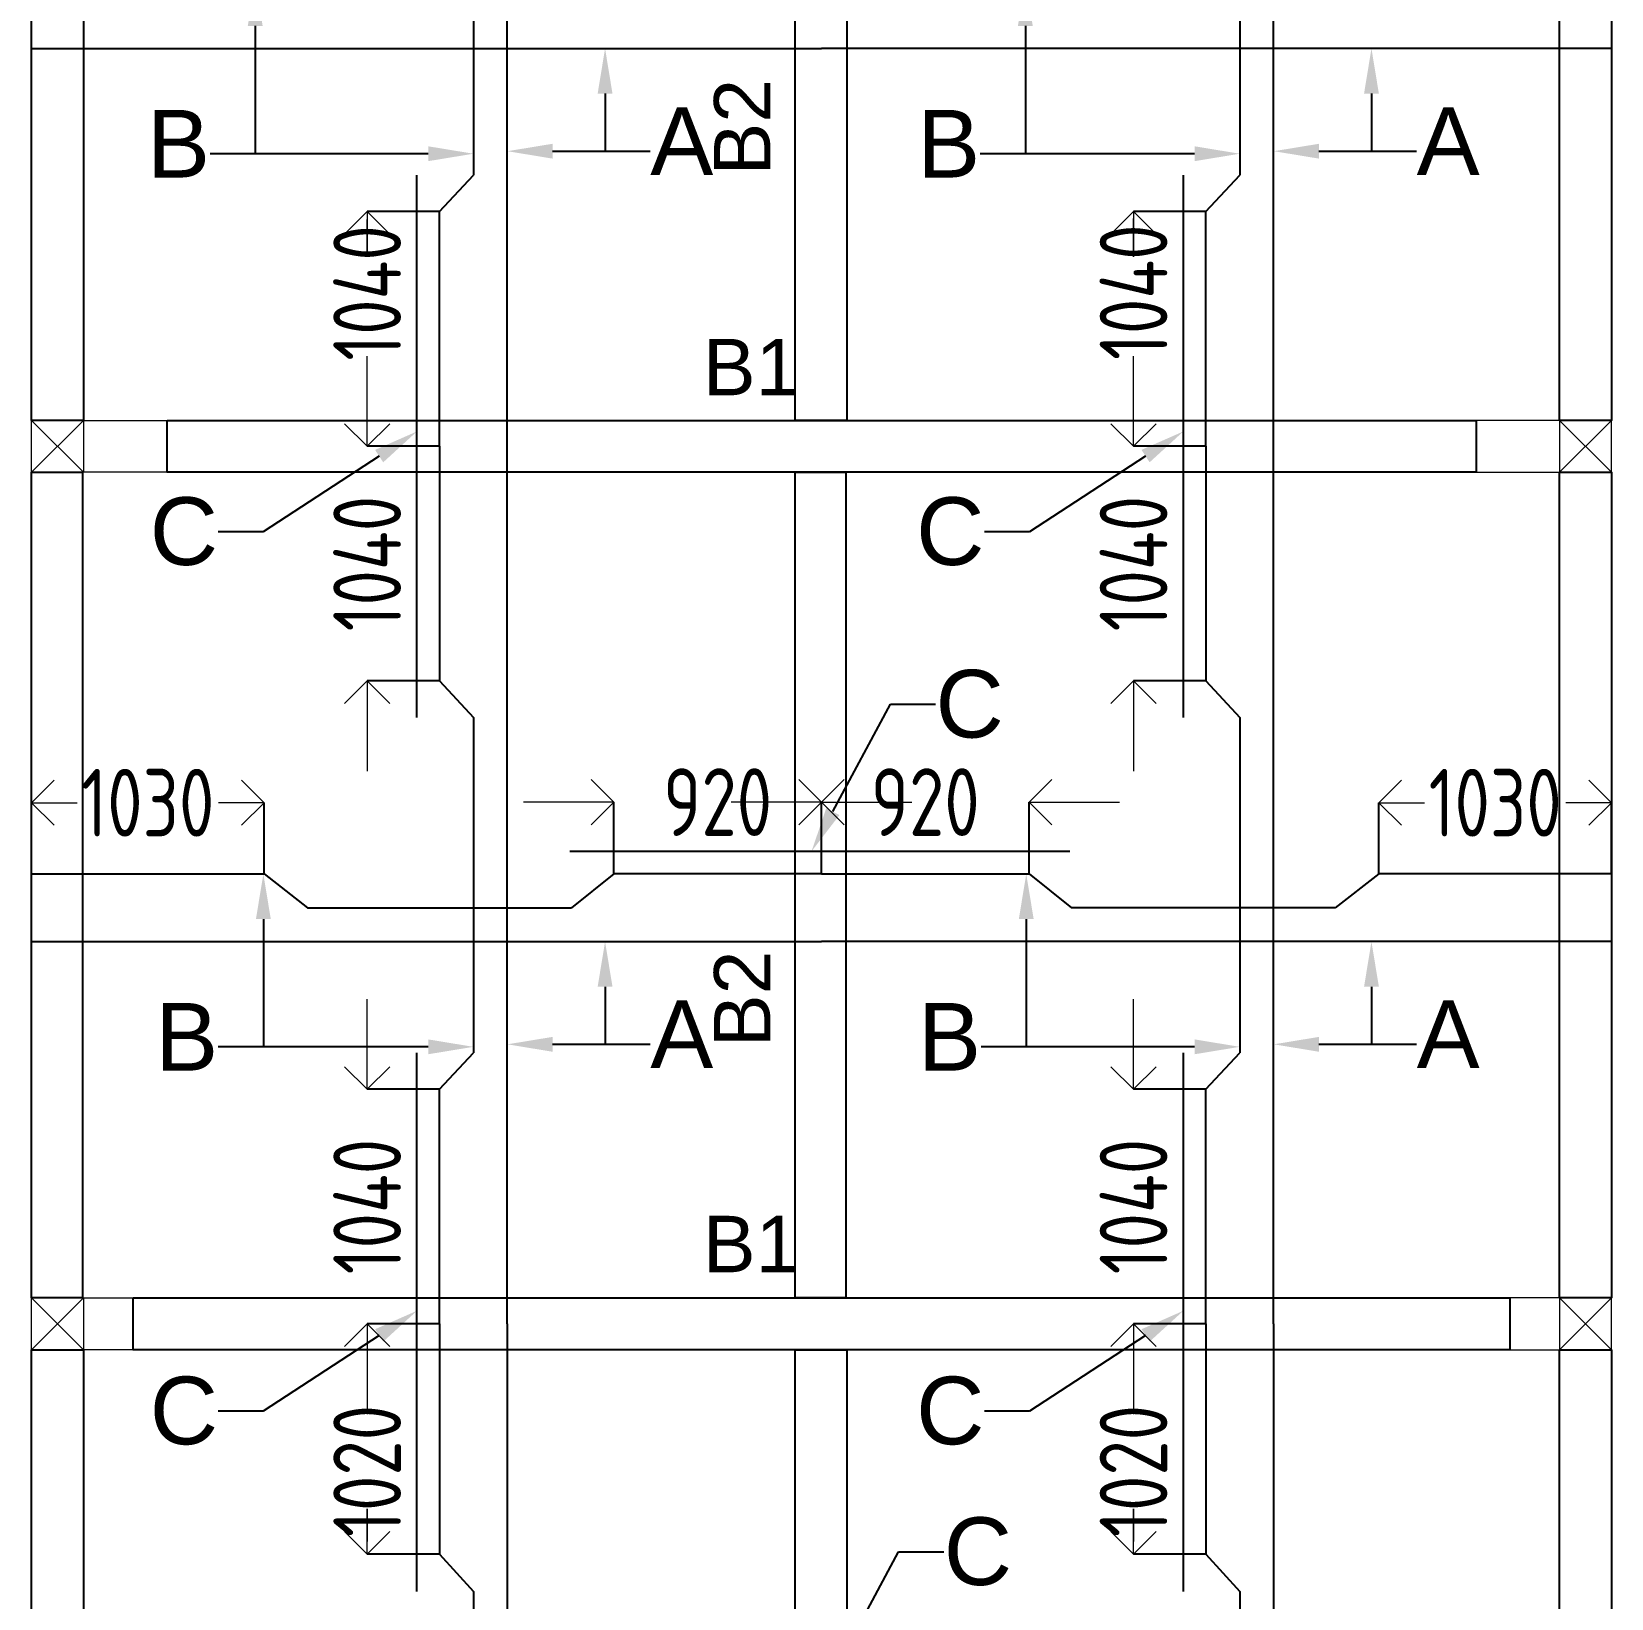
# Model space of a CAD drawing. Header units: inches. Extents: x -605 to 2991212, y -2872845 to 0.
# Drawn here: x 2827414 to 2834414, y -2294982 to -2288037 of the extents above; entities that cross this region are included whole.
import ezdxf
from ezdxf import colors
from ezdxf.entities.mleader import LeaderData, LeaderLine
from ezdxf.enums import TextEntityAlignment as Align
from ezdxf.math import Vec2, Vec3

# ---------------------------------------------------------------- set-up
doc = ezdxf.new("R2010")
doc.units = ezdxf.units.IN
doc.header["$LTSCALE"] = 600
doc.header["$MEASUREMENT"] = 0
for name, color, linetype, lineweight in [('rDIMension', 1, 'Continuous', 18), ('rRCC 2', 40, 'Continuous', 15), ('rREINF 1', 1, 'Continuous', 25)]:
    doc.layers.add(name, color=color, linetype=linetype, lineweight=lineweight)
doc.styles.add('DIM', font='geniso.shx', dxfattribs={"width": 0.85})
doc.styles.get("Standard").update_dxf_attribs({"font": 'arial.ttf'})
doc.dimstyles.new('ST-100', dxfattribs={"dimscale": 100, "dimtxt": 2.5, "dimasz": 2, "dimexe": 0.18, "dimexo": 0.0625, "dimgap": 0.2, "dimtad": 0, "dimdec": 0, "dimzin": 0, "dimdsep": 46, "dimtxsty": 'DIM', "dimblk": 'OPEN90', "dimcen": 0.09, "dimclrd": 256, "dimclrt": 7, "dimadec": 0, "dimazin": 0, "dimtfac": 1, "dimtdec": 0, "dimtofl": 0, "dimtmove": 0, "dimatfit": 3, "dimldrblk": 'OPEN90', "dimfxl": 1, "dimtolj": 1, "dimtzin": 0, "dimlwd": -1, "dimarcsym": 0})

# ---------------------------------------------------------------- blocks, each defined once
blk = doc.blocks.new('_Open90')
at = {"color": 0, "linetype": 'ByBlock', "lineweight": -2}
for p, q in [((-0.5, 0.5), (0, 0)), ((0, 0), (-1, 0)), ((0, 0), (-0.5, -0.5))]:
    blk.add_line(p, q, dxfattribs=at)
blk = doc.blocks.new('*D1305')
at = {"layer": 'Defpoints', "color": 0, "linetype": 'ByBlock'}
for p in [(2828444.5, -2291454.8), (2827414.5, -2291770.6), (2828444.5, -2291770.6)]:
    blk.add_point(p, dxfattribs=at)
at = {"layer": 'rDIMension', "color": 0, "linetype": 'ByBlock', "lineweight": -2}
for p, q in [((2827414.5, -2291770.6), (2827414.5, -2291454.8)), ((2828444.5, -2291770.6), (2828444.5, -2291454.8))]:
    blk.add_line(p, q, dxfattribs=at)
at = {"layer": 'rDIMension'}
for p, q in [((2827614.5, -2291454.8), (2827616.1, -2291454.8)), ((2828244.5, -2291454.8), (2828242.8, -2291454.8))]:
    blk.add_line(p, q, dxfattribs=at)
at = {"layer": 'rDIMension', "linetype": 'ByBlock', "xscale": 200, "yscale": 200, "zscale": 200, "rotation": 180}
blk.add_blockref('_Open90', (2827414.5, -2291454.8), dxfattribs=at)
at = {"layer": 'rDIMension', "linetype": 'ByBlock', "xscale": 200, "yscale": 200, "zscale": 200}
blk.add_blockref('_Open90', (2828444.5, -2291454.8), dxfattribs=at)
at = {"layer": 'rDIMension', "color": 7, "linetype": 'ByBlock', "insert": (2827929.5, -2291454.8), "char_height": 300, "attachment_point": 5, "style": 'DIM'}
blk.add_mtext('\\A1;1030', dxfattribs=at)
blk = doc.blocks.new('*D1306')
at = {"layer": 'Defpoints', "color": 0, "linetype": 'ByBlock'}
for p in [(2830914.5, -2291452.2), (2829994.5, -2291770.6), (2830914.5, -2291770.6)]:
    blk.add_point(p, dxfattribs=at)
at = {"layer": 'rDIMension'}
for p, q in [((2829794.5, -2291452.2), (2829594.5, -2291452.2)), ((2831114.5, -2291452.2), (2831314.5, -2291452.2))]:
    blk.add_line(p, q, dxfattribs=at)
at = {"layer": 'rDIMension', "color": 0, "linetype": 'ByBlock', "lineweight": -2}
for p, q in [((2829994.5, -2291770.6), (2829994.5, -2291452.2)), ((2830914.5, -2291770.6), (2830914.5, -2291452.2))]:
    blk.add_line(p, q, dxfattribs=at)
at = {"layer": 'rDIMension', "linetype": 'ByBlock', "xscale": 200, "yscale": 200, "zscale": 200}
blk.add_blockref('_Open90', (2829994.5, -2291452.2), dxfattribs=at)
at = {"layer": 'rDIMension', "linetype": 'ByBlock', "xscale": 200, "yscale": 200, "zscale": 200, "rotation": 180}
blk.add_blockref('_Open90', (2830914.5, -2291452.2), dxfattribs=at)
at = {"layer": 'rDIMension', "color": 7, "linetype": 'ByBlock', "insert": (2830454.5, -2291452.2), "char_height": 300, "attachment_point": 5, "style": 'DIM'}
blk.add_mtext('\\A1;920', dxfattribs=at)
blk = doc.blocks.new('*D1307')
at = {"layer": 'Defpoints', "color": 0, "linetype": 'ByBlock'}
for p in [(2833384.5, -2291454.8), (2833384.5, -2291770.6), (2834414.5, -2291770.6)]:
    blk.add_point(p, dxfattribs=at)
at = {"layer": 'rDIMension', "color": 0, "linetype": 'ByBlock', "lineweight": -2}
for p, q in [((2833384.5, -2291770.6), (2833384.5, -2291454.8)), ((2834414.5, -2291770.6), (2834414.5, -2291454.8))]:
    blk.add_line(p, q, dxfattribs=at)
at = {"layer": 'rDIMension'}
for p, q in [((2833584.5, -2291454.8), (2833586.1, -2291454.8)), ((2834214.5, -2291454.8), (2834212.8, -2291454.8))]:
    blk.add_line(p, q, dxfattribs=at)
at = {"layer": 'rDIMension', "linetype": 'ByBlock', "xscale": 200, "yscale": 200, "zscale": 200, "rotation": 180}
blk.add_blockref('_Open90', (2833384.5, -2291454.8), dxfattribs=at)
at = {"layer": 'rDIMension', "linetype": 'ByBlock', "xscale": 200, "yscale": 200, "zscale": 200}
blk.add_blockref('_Open90', (2834414.5, -2291454.8), dxfattribs=at)
at = {"layer": 'rDIMension', "color": 7, "linetype": 'ByBlock', "insert": (2833899.5, -2291454.8), "char_height": 300, "attachment_point": 5, "style": 'DIM'}
blk.add_mtext('\\A1;1030', dxfattribs=at)
blk = doc.blocks.new('*D1308')
at = {"layer": 'Defpoints', "color": 0, "linetype": 'ByBlock'}
for p in [(2830914.5, -2291452.2), (2830914.5, -2291770.6), (2831834.5, -2291770.6)]:
    blk.add_point(p, dxfattribs=at)
at = {"layer": 'rDIMension'}
for p, q in [((2830714.5, -2291452.2), (2830514.5, -2291452.2)), ((2832034.5, -2291452.2), (2832234.5, -2291452.2))]:
    blk.add_line(p, q, dxfattribs=at)
at = {"layer": 'rDIMension', "color": 0, "linetype": 'ByBlock', "lineweight": -2}
for p, q in [((2830914.5, -2291770.6), (2830914.5, -2291452.2)), ((2831834.5, -2291770.6), (2831834.5, -2291452.2))]:
    blk.add_line(p, q, dxfattribs=at)
at = {"layer": 'rDIMension', "linetype": 'ByBlock', "xscale": 200, "yscale": 200, "zscale": 200}
blk.add_blockref('_Open90', (2830914.5, -2291452.2), dxfattribs=at)
at = {"layer": 'rDIMension', "linetype": 'ByBlock', "xscale": 200, "yscale": 200, "zscale": 200, "rotation": 180}
blk.add_blockref('_Open90', (2831834.5, -2291452.2), dxfattribs=at)
at = {"layer": 'rDIMension', "color": 7, "linetype": 'ByBlock', "insert": (2831374.5, -2291452.2), "char_height": 300, "attachment_point": 5, "style": 'DIM'}
blk.add_mtext('\\A1;920', dxfattribs=at)
blk = doc.blocks.new('*D1229')
at = {"layer": 'Defpoints', "color": 0, "linetype": 'ByBlock'}
for p in [(2828901.3, -2293765), (2829222, -2293765), (2829222, -2294785)]:
    blk.add_point(p, dxfattribs=at)
at = {"layer": 'rDIMension', "color": 0, "linetype": 'ByBlock', "lineweight": -2}
for p, q in [((2829222, -2293765), (2828901.3, -2293765)), ((2829222, -2294785), (2828901.3, -2294785))]:
    blk.add_line(p, q, dxfattribs=at)
at = {"layer": 'rDIMension'}
for p, q in [((2828901.3, -2293965), (2828901.3, -2294103.3)), ((2828901.3, -2294585), (2828901.3, -2294730))]:
    blk.add_line(p, q, dxfattribs=at)
at = {"layer": 'rDIMension', "linetype": 'ByBlock', "xscale": 200, "yscale": 200, "zscale": 200}
for p, rotation in [((2828901.3, -2293765), 90), ((2828901.3, -2294785), 270)]:
    blk.add_blockref('_Open90', p, dxfattribs=dict(at, rotation=rotation))
at = {"layer": 'rDIMension', "color": 7, "linetype": 'ByBlock', "insert": (2828901.3, -2294416.7), "char_height": 300, "attachment_point": 5, "rotation": 90, "style": 'DIM'}
blk.add_mtext('\\A1;1020', dxfattribs=at)
blk = doc.blocks.new('*D1231')
at = {"layer": 'Defpoints', "color": 0, "linetype": 'ByBlock'}
for p in [(2832297.1, -2293765), (2832617.8, -2293765), (2832617.8, -2294785)]:
    blk.add_point(p, dxfattribs=at)
at = {"layer": 'rDIMension', "color": 0, "linetype": 'ByBlock', "lineweight": -2}
for p, q in [((2832617.8, -2293765), (2832297.1, -2293765)), ((2832617.8, -2294785), (2832297.1, -2294785))]:
    blk.add_line(p, q, dxfattribs=at)
at = {"layer": 'rDIMension'}
for p, q in [((2832297.1, -2293965), (2832297.1, -2294103.3)), ((2832297.1, -2294585), (2832297.1, -2294730))]:
    blk.add_line(p, q, dxfattribs=at)
at = {"layer": 'rDIMension', "linetype": 'ByBlock', "xscale": 200, "yscale": 200, "zscale": 200}
for p, rotation in [((2832297.1, -2293765), 90), ((2832297.1, -2294785), 270)]:
    blk.add_blockref('_Open90', p, dxfattribs=dict(at, rotation=rotation))
at = {"layer": 'rDIMension', "color": 7, "linetype": 'ByBlock', "insert": (2832297.1, -2294416.7), "char_height": 300, "attachment_point": 5, "rotation": 90, "style": 'DIM'}
blk.add_mtext('\\A1;1020', dxfattribs=at)
blk = doc.blocks.new('*D1183')
at = {"layer": 'Defpoints', "color": 0, "linetype": 'ByBlock'}
for p in [(2828901.3, -2292725), (2829222, -2292725), (2829222, -2293765)]:
    blk.add_point(p, dxfattribs=at)
at = {"layer": 'rDIMension'}
for p, q in [((2828901.3, -2292525), (2828901.3, -2292325)), ((2828901.3, -2293965), (2828901.3, -2294165))]:
    blk.add_line(p, q, dxfattribs=at)
at = {"layer": 'rDIMension', "color": 0, "linetype": 'ByBlock', "lineweight": -2}
for p, q in [((2829222, -2292725), (2828901.3, -2292725)), ((2829222, -2293765), (2828901.3, -2293765))]:
    blk.add_line(p, q, dxfattribs=at)
at = {"layer": 'rDIMension', "linetype": 'ByBlock', "xscale": 200, "yscale": 200, "zscale": 200}
for p, rotation in [((2828901.3, -2292725), 270), ((2828901.3, -2293765), 90)]:
    blk.add_blockref('_Open90', p, dxfattribs=dict(at, rotation=rotation))
at = {"layer": 'rDIMension', "color": 7, "linetype": 'ByBlock', "insert": (2828901.3, -2293245), "char_height": 300, "attachment_point": 5, "rotation": 90, "style": 'DIM'}
blk.add_mtext('\\A1;1040', dxfattribs=at)
blk = doc.blocks.new('*D1184')
at = {"layer": 'Defpoints', "color": 0, "linetype": 'ByBlock'}
for p in [(2829222, -2289875), (2828901.3, -2290915), (2829222, -2290915)]:
    blk.add_point(p, dxfattribs=at)
at = {"layer": 'rDIMension'}
for p, q in [((2828901.3, -2289675), (2828901.3, -2289475)), ((2828901.3, -2291115), (2828901.3, -2291315))]:
    blk.add_line(p, q, dxfattribs=at)
at = {"layer": 'rDIMension', "color": 0, "linetype": 'ByBlock', "lineweight": -2}
for p, q in [((2829222, -2289875), (2828901.3, -2289875)), ((2829222, -2290915), (2828901.3, -2290915))]:
    blk.add_line(p, q, dxfattribs=at)
at = {"layer": 'rDIMension', "linetype": 'ByBlock', "xscale": 200, "yscale": 200, "zscale": 200}
for p, rotation in [((2828901.3, -2289875), 270), ((2828901.3, -2290915), 90)]:
    blk.add_blockref('_Open90', p, dxfattribs=dict(at, rotation=rotation))
at = {"layer": 'rDIMension', "color": 7, "linetype": 'ByBlock', "insert": (2828901.3, -2290395), "char_height": 300, "attachment_point": 5, "rotation": 90, "style": 'DIM'}
blk.add_mtext('\\A1;1040', dxfattribs=at)
blk = doc.blocks.new('*D1185')
at = {"layer": 'Defpoints', "color": 0, "linetype": 'ByBlock'}
for p in [(2832297.1, -2292725), (2832617.8, -2292725), (2832617.8, -2293765)]:
    blk.add_point(p, dxfattribs=at)
at = {"layer": 'rDIMension'}
for p, q in [((2832297.1, -2292525), (2832297.1, -2292325)), ((2832297.1, -2293965), (2832297.1, -2294165))]:
    blk.add_line(p, q, dxfattribs=at)
at = {"layer": 'rDIMension', "color": 0, "linetype": 'ByBlock', "lineweight": -2}
for p, q in [((2832617.8, -2292725), (2832297.1, -2292725)), ((2832617.8, -2293765), (2832297.1, -2293765))]:
    blk.add_line(p, q, dxfattribs=at)
at = {"layer": 'rDIMension', "linetype": 'ByBlock', "xscale": 200, "yscale": 200, "zscale": 200}
for p, rotation in [((2832297.1, -2292725), 270), ((2832297.1, -2293765), 90)]:
    blk.add_blockref('_Open90', p, dxfattribs=dict(at, rotation=rotation))
at = {"layer": 'rDIMension', "color": 7, "linetype": 'ByBlock', "insert": (2832297.1, -2293245), "char_height": 300, "attachment_point": 5, "rotation": 90, "style": 'DIM'}
blk.add_mtext('\\A1;1040', dxfattribs=at)
blk = doc.blocks.new('*D1186')
at = {"layer": 'Defpoints', "color": 0, "linetype": 'ByBlock'}
for p in [(2832617.8, -2289875), (2832297.1, -2290915), (2832617.8, -2290915)]:
    blk.add_point(p, dxfattribs=at)
at = {"layer": 'rDIMension'}
for p, q in [((2832297.1, -2289675), (2832297.1, -2289475)), ((2832297.1, -2291115), (2832297.1, -2291315))]:
    blk.add_line(p, q, dxfattribs=at)
at = {"layer": 'rDIMension', "color": 0, "linetype": 'ByBlock', "lineweight": -2}
for p, q in [((2832617.8, -2289875), (2832297.1, -2289875)), ((2832617.8, -2290915), (2832297.1, -2290915))]:
    blk.add_line(p, q, dxfattribs=at)
at = {"layer": 'rDIMension', "linetype": 'ByBlock', "xscale": 200, "yscale": 200, "zscale": 200}
for p, rotation in [((2832297.1, -2289875), 270), ((2832297.1, -2290915), 90)]:
    blk.add_blockref('_Open90', p, dxfattribs=dict(at, rotation=rotation))
at = {"layer": 'rDIMension', "color": 7, "linetype": 'ByBlock', "insert": (2832297.1, -2290395), "char_height": 300, "attachment_point": 5, "rotation": 90, "style": 'DIM'}
blk.add_mtext('\\A1;1040', dxfattribs=at)
blk = doc.blocks.new('*D1187')
at = {"layer": 'Defpoints', "color": 0, "linetype": 'ByBlock'}
for p in [(2828901.3, -2288835), (2829222, -2288835), (2829222, -2289875)]:
    blk.add_point(p, dxfattribs=at)
at = {"layer": 'rDIMension', "color": 0, "linetype": 'ByBlock', "lineweight": -2}
for p, q in [((2829222, -2288835), (2828901.3, -2288835)), ((2829222, -2289875), (2828901.3, -2289875))]:
    blk.add_line(p, q, dxfattribs=at)
at = {"layer": 'rDIMension'}
for p, q in [((2828901.3, -2289035), (2828901.3, -2288869.2)), ((2828901.3, -2289675), (2828901.3, -2289521.4))]:
    blk.add_line(p, q, dxfattribs=at)
at = {"layer": 'rDIMension', "linetype": 'ByBlock', "xscale": 200, "yscale": 200, "zscale": 200}
for p, rotation in [((2828901.3, -2288835), 90), ((2828901.3, -2289875), 270)]:
    blk.add_blockref('_Open90', p, dxfattribs=dict(at, rotation=rotation))
at = {"layer": 'rDIMension', "color": 7, "linetype": 'ByBlock', "insert": (2828901.3, -2289195.3), "char_height": 300, "attachment_point": 5, "rotation": 90, "style": 'DIM'}
blk.add_mtext('\\A1;1040', dxfattribs=at)
blk = doc.blocks.new('*D1189')
at = {"layer": 'Defpoints', "color": 0, "linetype": 'ByBlock'}
for p in [(2832297.1, -2288835), (2832617.8, -2288835), (2832617.8, -2289875)]:
    blk.add_point(p, dxfattribs=at)
at = {"layer": 'rDIMension', "color": 0, "linetype": 'ByBlock', "lineweight": -2}
for p, q in [((2832617.8, -2288835), (2832297.1, -2288835)), ((2832617.8, -2289875), (2832297.1, -2289875))]:
    blk.add_line(p, q, dxfattribs=at)
at = {"layer": 'rDIMension'}
for p, q in [((2832297.1, -2289035), (2832297.1, -2288865.9)), ((2832297.1, -2289675), (2832297.1, -2289518.1))]:
    blk.add_line(p, q, dxfattribs=at)
at = {"layer": 'rDIMension', "linetype": 'ByBlock', "xscale": 200, "yscale": 200, "zscale": 200}
for p, rotation in [((2832297.1, -2288835), 90), ((2832297.1, -2289875), 270)]:
    blk.add_blockref('_Open90', p, dxfattribs=dict(at, rotation=rotation))
at = {"layer": 'rDIMension', "color": 7, "linetype": 'ByBlock', "insert": (2832297.1, -2289192), "char_height": 300, "attachment_point": 5, "rotation": 90, "style": 'DIM'}
blk.add_mtext('\\A1;1040', dxfattribs=at)

msp = doc.modelspace()

# ---------------------------------------------------------------- linework, layer by layer
at = {"color": 4, "linetype": 'ByBlock'}
for points in [[(2829522, -2289875), (2829522, -2285985)], [(2832917.8, -2289875), (2832917.8, -2285985)], [(2829372, -2287186.8), (2829372, -2288673.2)], [(2832767.8, -2287186.8), (2832767.8, -2288673.2)], [(2827414.5, -2288111.8), (2830914.5, -2288111.8)], [(2834414.5, -2288111.8), (2830914.5, -2288111.8)], [(2829122, -2291076.8), (2829122, -2288673.2)], [(2829222, -2289875), (2829222, -2288835), (2829372, -2288673.2)], [(2832517.8, -2291076.8), (2832517.8, -2288673.2)], [(2832617.8, -2289875), (2832617.8, -2288835), (2832767.8, -2288673.2)], [(2829222, -2289875), (2829222, -2290915), (2829372, -2291076.8)], [(2829522, -2293765), (2829522, -2289875)], [(2832617.8, -2289875), (2832617.8, -2290915), (2832767.8, -2291076.8)], [(2832917.8, -2293765), (2832917.8, -2289875)], [(2829372, -2291076.8), (2829372, -2292563.2)], [(2832767.8, -2291076.8), (2832767.8, -2292563.2)], [(2832015.5, -2291670.6), (2829799, -2291670.6)], [(2827414.5, -2291770.6), (2828444.5, -2291770.6), (2828637.7, -2291920.6)], [(2830914.5, -2291770.6), (2829994.5, -2291770.6), (2829806.2, -2291920.6)], [(2830914.5, -2291770.6), (2831834.5, -2291770.6), (2832022.7, -2291920.6)], [(2834414.5, -2291770.6), (2833384.5, -2291770.6), (2833191.2, -2291920.6)], [(2828637.7, -2291920.6), (2829806.2, -2291920.6)], [(2833191.2, -2291920.6), (2832022.7, -2291920.6)], [(2827414.5, -2292070.6), (2830914.5, -2292070.6)], [(2834414.5, -2292070.6), (2830914.5, -2292070.6)], [(2829122, -2294951.8), (2829122, -2292563.2)], [(2829222, -2293765), (2829222, -2292725), (2829372, -2292563.2)], [(2832517.8, -2294951.8), (2832517.8, -2292563.2)], [(2832617.8, -2293765), (2832617.8, -2292725), (2832767.8, -2292563.2)], [(2829222, -2293765), (2829222, -2294785), (2829372, -2294951.8)], [(2829522, -2293765), (2829522, -2297465)], [(2832617.8, -2293765), (2832617.8, -2294785), (2832767.8, -2294951.8)], [(2832917.8, -2293765), (2832917.8, -2297465)], [(2829372, -2294951.8), (2829372, -2296278.2)], [(2832767.8, -2294951.8), (2832767.8, -2296278.2)]]:
    msp.add_lwpolyline(points, dxfattribs=at)
at = {"color": 1, "linetype": 'ByBlock'}
for points in [[(2827414.5, -2286100), (2827644.5, -2286100), (2827644.5, -2289760), (2827414.5, -2289760)], [(2830797.3, -2286100), (2831027.3, -2286100), (2831027.3, -2289760), (2830797.3, -2289760)], [(2834184.5, -2286100), (2834414.5, -2286100), (2834414.5, -2289760), (2834184.5, -2289760)], [(2828014.5, -2289760), (2833814.5, -2289760), (2833814.5, -2289990), (2828014.5, -2289990)], [(2827414.5, -2289990), (2827639.5, -2289990), (2827639.5, -2293650), (2827414.5, -2293650)], [(2830797.3, -2289990), (2831022.3, -2289990), (2831022.3, -2293650), (2830797.3, -2293650)], [(2834184.5, -2289990), (2834414.5, -2289990), (2834414.5, -2293650), (2834184.5, -2293650)], [(2827864.5, -2293650), (2833964.5, -2293650), (2833964.5, -2293880), (2827864.5, -2293880)], [(2827414.5, -2293880), (2827644.5, -2293880), (2827644.5, -2297350), (2827414.5, -2297350)], [(2830797.3, -2293880), (2831027.3, -2293880), (2831027.3, -2297350), (2830797.3, -2297350)], [(2834184.5, -2293880), (2834414.5, -2293880), (2834414.5, -2297350), (2834184.5, -2297350)]]:
    msp.add_lwpolyline(points, close=True, dxfattribs=at)
at = {"layer": 'rRCC 2', "color": 6}
for p, q in [((2827414.5, -2289760), (2827644.5, -2289990)), ((2827414.5, -2289990), (2827644.5, -2289760)), ((2834414.5, -2289760), (2834184.5, -2289990)), ((2834414.5, -2289990), (2834184.5, -2289760)), ((2827414.5, -2293650), (2827644.5, -2293880)), ((2827414.5, -2293880), (2827644.5, -2293650)), ((2834414.5, -2293650), (2834184.5, -2293880)), ((2834414.5, -2293880), (2834184.5, -2293650))]:
    msp.add_line(p, q, dxfattribs=at)
for points in [[(2827414.5, -2289990), (2827414.5, -2289760), (2828014.5, -2289760), (2828014.5, -2289990)], [(2827414.5, -2289760), (2827644.5, -2289760), (2827644.5, -2289990), (2827414.5, -2289990)], [(2834414.5, -2289990), (2834414.5, -2289760), (2833814.5, -2289760), (2833814.5, -2289990)], [(2834414.5, -2289760), (2834184.5, -2289760), (2834184.5, -2289990), (2834414.5, -2289990)], [(2827414.5, -2293880), (2827414.5, -2293650), (2827864.5, -2293650), (2827864.5, -2293880)], [(2827414.5, -2293650), (2827644.5, -2293650), (2827644.5, -2293880), (2827414.5, -2293880)], [(2834414.5, -2293880), (2834414.5, -2293650), (2833964.5, -2293650), (2833964.5, -2293880)], [(2834414.5, -2293650), (2834184.5, -2293650), (2834184.5, -2293880), (2834414.5, -2293880)]]:
    msp.add_lwpolyline(points, close=True, dxfattribs=at)

# ---------------------------------------------------------------- texts
at = {"layer": 'rRCC 2'}
for p in [(2830563.1, -2288460.3), (2830563.1, -2292324)]:
    msp.add_text('B2', height=250, rotation=90, dxfattribs=at).set_placement(p, align=Align.MIDDLE_CENTER)
for p in [(2830603.1, -2289523.8), (2830603.1, -2293411)]:
    msp.add_text('B1', height=250, dxfattribs=at).set_placement(p, align=Align.MIDDLE_CENTER)

# ---------------------------------------------------------------- dimensions: what is measured, and where the dimension line sits
at = {"layer": 'rDIMension', "color": 1, "linetype": 'ByBlock'}
for base, p1, p2, angle, override, picture, middle in [((2828901.3, -2288835), (2829222, -2289875), (2829222, -2288835), 90, {"dimtxt": 3, "dimexe": 0, "dimexo": 0, "dimtmove": 1, "dimfxl": 1.25, "dimtfillclr": 256, "dimarcsym": 2}, '*D1187', (2828901.3, -2289195.3)), ((2832297.1, -2288835), (2832617.8, -2289875), (2832617.8, -2288835), 90, {"dimtxt": 3, "dimexe": 0, "dimexo": 0, "dimtmove": 1, "dimfxl": 1.25, "dimtfillclr": 256, "dimarcsym": 2}, '*D1189', (2832297.1, -2289192)), ((2833384.5, -2291454.8), (2834414.5, -2291770.6), (2833384.5, -2291770.6), 180, {"dimtxt": 3, "dimasz": 2, "dimexe": 0, "dimexo": 0, "dimtmove": 1, "dimfxl": 1.25, "dimtfillclr": 256, "dimarcsym": 2}, '*D1307', (2833899.5, -2291454.8)), ((2828901.3, -2293765), (2829222, -2294785), (2829222, -2293765), 90, {"dimtxt": 3, "dimexe": 0, "dimexo": 0, "dimtmove": 1, "dimfxl": 1.25, "dimtfillclr": 256, "dimarcsym": 2}, '*D1229', (2828901.3, -2294416.7)), ((2832297.1, -2293765), (2832617.8, -2294785), (2832617.8, -2293765), 90, {"dimtxt": 3, "dimexe": 0, "dimexo": 0, "dimtmove": 1, "dimfxl": 1.25, "dimtfillclr": 256, "dimarcsym": 2}, '*D1231', (2832297.1, -2294416.7))]:
    dim = msp.add_linear_dim(base=base, p1=p1, p2=p2, angle=angle, dimstyle='ST-100', override=override, dxfattribs=at)
    dim.commit()
    dim.dimension.update_dxf_attribs({"geometry": picture, "text_midpoint": middle, "dimtype": 160})
for base, p1, p2, angle, picture, middle in [((2828901.3, -2290915), (2829222, -2289875), (2829222, -2290915), 90, '*D1184', (2828901.3, -2290395)), ((2832297.1, -2290915), (2832617.8, -2289875), (2832617.8, -2290915), 90, '*D1186', (2832297.1, -2290395)), ((2830914.5, -2291452.2), (2831834.5, -2291770.6), (2830914.5, -2291770.6), 180, '*D1308', (2831374.5, -2291452.2)), ((2828901.3, -2292725), (2829222, -2293765), (2829222, -2292725), 90, '*D1183', (2828901.3, -2293245)), ((2832297.1, -2292725), (2832617.8, -2293765), (2832617.8, -2292725), 90, '*D1185', (2832297.1, -2293245))]:
    dim = msp.add_linear_dim(base=base, p1=p1, p2=p2, angle=angle, dimstyle='ST-100', override={"dimtxt": 3, "dimexe": 0, "dimexo": 0, "dimtmove": 1, "dimfxl": 1.25, "dimtfillclr": 256, "dimarcsym": 2}, dxfattribs=at)
    dim.commit()
    dim.dimension.update_dxf_attribs({"geometry": picture, "text_midpoint": middle})
dim = msp.add_linear_dim(base=(2828444.5, -2291454.8), p1=(2827414.5, -2291770.6), p2=(2828444.5, -2291770.6), dimstyle='ST-100', override={"dimtxt": 3, "dimasz": 2, "dimexe": 0, "dimexo": 0, "dimtmove": 1, "dimfxl": 1.25, "dimtfillclr": 256, "dimarcsym": 2}, dxfattribs=at)
dim.commit()
dim.dimension.update_dxf_attribs({"geometry": '*D1305', "text_midpoint": (2827929.5, -2291454.8), "dimtype": 160})
dim = msp.add_linear_dim(base=(2830914.5, -2291452.2), p1=(2829994.5, -2291770.6), p2=(2830914.5, -2291770.6), dimstyle='ST-100', override={"dimtxt": 3, "dimexe": 0, "dimexo": 0, "dimtmove": 1, "dimfxl": 1.25, "dimtfillclr": 256, "dimarcsym": 2}, dxfattribs=at)
dim.commit()
dim.dimension.update_dxf_attribs({"geometry": '*D1306', "text_midpoint": (2830454.5, -2291452.2)})

# ---------------------------------------------------------------- leaders
at = {"layer": 'rREINF 1', "color": 3, "linetype": 'ByBlock'}
ml = msp.add_multileader_mtext('Standard', dxfattribs=at)
ml.set_content('B', color=3)
ml.set_leader_properties()
ml.build(insert=Vec2(0, 0))
ml.multileader.update_dxf_attribs({"text_top_attachment_type": 0, "text_bottom_attachment_type": 0, "dogleg_length": 200, "arrow_head_size": 200})
ctx = ml.context
ctx.base_point, ctx.char_height, ctx.arrow_head_size, ctx.landing_gap_size, ctx.plane_origin = Vec3(2827978.6, -2288578.2), 300, 200, 0.09, Vec3(2828439.4, -2287984.9)
ctx.text_align_type = 2
notes = []
notes.append((ctx, [(0, (1, 1, 0), (2828405.3, -2288578.2), (-1, 0), 200, [(0, [(2828405.3, -2287811.8)], 256, [])])]))
ctx.mtext.insert, ctx.mtext.alignment, ctx.mtext.flow_direction = Vec3(2828205.2, -2288383.8), 3, 5
ml = msp.add_multileader_mtext('Standard', dxfattribs=at)
ml.set_content('B', color=3)
ml.set_leader_properties()
ml.build(insert=Vec2(0, 0))
ml.multileader.update_dxf_attribs({"text_top_attachment_type": 0, "text_bottom_attachment_type": 0, "dogleg_length": 200, "arrow_head_size": 200})
ctx = ml.context
ctx.base_point, ctx.char_height, ctx.arrow_head_size, ctx.landing_gap_size, ctx.plane_origin = Vec3(2831391, -2288578.2), 300, 200, 0.09, Vec3(2831851.8, -2287984.9)
ctx.text_align_type = 2
notes.append((ctx, [(0, (1, 1, 0), (2831817.7, -2288578.2), (-1, 0), 200, [(0, [(2831817.7, -2287811.8)], 256, [])])]))
ctx.mtext.insert, ctx.mtext.alignment, ctx.mtext.flow_direction = Vec3(2831617.6, -2288383.8), 3, 5
ml = msp.add_multileader_mtext('Standard', dxfattribs=at)
ml.set_content('A', color=3)
ml.set_leader_properties()
ml.build(insert=Vec2(0, 0))
ml.multileader.update_dxf_attribs({"text_top_attachment_type": 0, "text_bottom_attachment_type": 0, "dogleg_length": 200, "arrow_head_size": 200})
ctx = ml.context
ctx.base_point, ctx.char_height, ctx.arrow_head_size, ctx.landing_gap_size, ctx.plane_origin = Vec3(2830155.5, -2288567), 300, 200, 0.09, Vec3(2830108.9, -2287973.8)
notes.append((ctx, [(0, (1, 1, 0), (2829955.5, -2288567), (1, 0), 200, [(0, [(2829955.5, -2288111.8)], 256, [])])]))
ctx.mtext.insert, ctx.mtext.flow_direction = Vec3(2830155.6, -2288372.6), 5
ml = msp.add_multileader_mtext('Standard', dxfattribs=at)
ml.set_content('A', color=3)
ml.set_leader_properties()
ml.build(insert=Vec2(0, 0))
ml.multileader.update_dxf_attribs({"text_top_attachment_type": 0, "text_bottom_attachment_type": 0, "dogleg_length": 200, "arrow_head_size": 200})
ctx = ml.context
ctx.base_point, ctx.char_height, ctx.arrow_head_size, ctx.landing_gap_size, ctx.plane_origin = Vec3(2833551.3, -2288567), 300, 200, 0.09, Vec3(2833504.8, -2287973.8)
notes.append((ctx, [(0, (1, 1, 0), (2833351.3, -2288567), (1, 0), 200, [(0, [(2833351.3, -2288111.8)], 256, [])])]))
ctx.mtext.insert, ctx.mtext.flow_direction = Vec3(2833551.4, -2288372.6), 5
ml = msp.add_multileader_mtext('Standard', dxfattribs=at)
ml.set_content('', color=3)
ml.set_leader_properties()
ml.build(insert=Vec2(0, 0))
ml.multileader.update_dxf_attribs({"text_top_attachment_type": 0, "text_bottom_attachment_type": 0, "dogleg_length": 200, "arrow_head_size": 200})
ctx = ml.context
ctx.base_point, ctx.char_height, ctx.arrow_head_size, ctx.landing_gap_size, ctx.plane_origin = Vec3(2828371.4, -2288578.2), 300, 200, 0.09, Vec3(2829175, -2288578.2)
ctx.text_align_type = 2
notes.append((ctx, [(0, (1, 1, 0), (2828571.6, -2288578.2), (-1, 0), 200, [(0, [(2829372, -2288578.2)], 256, [])])]))
ctx.mtext.insert, ctx.mtext.alignment, ctx.mtext.flow_direction = Vec3(2828371.5, -2288428.2), 3, 5
ml = msp.add_multileader_mtext('Standard', dxfattribs=at)
ml.set_content('', color=3)
ml.set_leader_properties()
ml.build(insert=Vec2(0, 0))
ml.multileader.update_dxf_attribs({"text_top_attachment_type": 0, "text_bottom_attachment_type": 0, "dogleg_length": 200, "arrow_head_size": 200})
ctx = ml.context
ctx.base_point, ctx.char_height, ctx.arrow_head_size, ctx.landing_gap_size, ctx.plane_origin = Vec3(2830155.5, -2288567), 300, 200, 0.09, Vec3(2829539.7, -2288567)
notes.append((ctx, [(0, (1, 1, 0), (2829955.5, -2288567), (1, 0), 200, [(0, [(2829522.8, -2288567)], 256, [])])]))
ctx.mtext.insert, ctx.mtext.flow_direction = Vec3(2830155.6, -2288417), 5
ml = msp.add_multileader_mtext('Standard', dxfattribs=at)
ml.set_content('', color=3)
ml.set_leader_properties()
ml.build(insert=Vec2(0, 0))
ml.multileader.update_dxf_attribs({"text_top_attachment_type": 0, "text_bottom_attachment_type": 0, "dogleg_length": 200, "arrow_head_size": 200})
ctx = ml.context
ctx.base_point, ctx.char_height, ctx.arrow_head_size, ctx.landing_gap_size, ctx.plane_origin = Vec3(2831767.2, -2288578.2), 300, 200, 0.09, Vec3(2832570.8, -2288578.2)
ctx.text_align_type = 2
notes.append((ctx, [(0, (1, 1, 0), (2831967.4, -2288578.2), (-1, 0), 200, [(0, [(2832767.8, -2288578.2)], 256, [])])]))
ctx.mtext.insert, ctx.mtext.alignment, ctx.mtext.flow_direction = Vec3(2831767.3, -2288428.2), 3, 5
ml = msp.add_multileader_mtext('Standard', dxfattribs=at)
ml.set_content('', color=3)
ml.set_leader_properties()
ml.build(insert=Vec2(0, 0))
ml.multileader.update_dxf_attribs({"text_top_attachment_type": 0, "text_bottom_attachment_type": 0, "dogleg_length": 200, "arrow_head_size": 200})
ctx = ml.context
ctx.base_point, ctx.char_height, ctx.arrow_head_size, ctx.landing_gap_size, ctx.plane_origin = Vec3(2833551.3, -2288567), 300, 200, 0.09, Vec3(2832935.5, -2288567)
notes.append((ctx, [(0, (1, 1, 0), (2833351.3, -2288567), (1, 0), 200, [(0, [(2832918.6, -2288567)], 256, [])])]))
ctx.mtext.insert, ctx.mtext.flow_direction = Vec3(2833551.4, -2288417), 5
ml = msp.add_multileader_mtext('Standard', dxfattribs=at)
ml.set_content('C', color=3)
ml.set_leader_properties()
ml.build(insert=Vec2(0, 0))
ml.multileader.update_dxf_attribs({"text_top_attachment_type": 0, "text_bottom_attachment_type": 0, "dogleg_length": 200, "arrow_head_size": 200})
ctx = ml.context
ctx.base_point, ctx.char_height, ctx.arrow_head_size, ctx.landing_gap_size, ctx.plane_origin = Vec3(2827975.2, -2290253.6), 300, 200, 0.09, Vec3(2828871.5, -2289851.1)
ctx.text_align_type = 2
notes.append((ctx, [(1, (1, 1, 0), (2828440.6, -2290253.6), (-1, 0), 200, [(0, [(2829122, -2289809.2)], 256, [])])]))
ctx.mtext.insert, ctx.mtext.alignment, ctx.mtext.flow_direction = Vec3(2828240.5, -2290101.1), 3, 5
ml = msp.add_multileader_mtext('Standard', dxfattribs=at)
ml.set_content('C', color=3)
ml.set_leader_properties()
ml.build(insert=Vec2(0, 0))
ml.multileader.update_dxf_attribs({"text_top_attachment_type": 0, "text_bottom_attachment_type": 0, "dogleg_length": 200, "arrow_head_size": 200})
ctx = ml.context
ctx.base_point, ctx.char_height, ctx.arrow_head_size, ctx.landing_gap_size, ctx.plane_origin = Vec3(2831371, -2290253.6), 300, 200, 0.09, Vec3(2832267.3, -2289851.1)
ctx.text_align_type = 2
notes.append((ctx, [(1, (1, 1, 0), (2831836.4, -2290253.6), (-1, 0), 200, [(0, [(2832517.8, -2289809.2)], 256, [])])]))
ctx.mtext.insert, ctx.mtext.alignment, ctx.mtext.flow_direction = Vec3(2831636.3, -2290101.1), 3, 5
ml = msp.add_multileader_mtext('Standard', dxfattribs=at)
ml.set_content('C', color=3)
ml.set_leader_properties()
ml.build(insert=Vec2(0, 0))
ml.multileader.update_dxf_attribs({"text_top_attachment_type": 0, "text_bottom_attachment_type": 0, "dogleg_length": 200, "arrow_head_size": 200})
ctx = ml.context
ctx.base_point, ctx.char_height, ctx.arrow_head_size, ctx.landing_gap_size, ctx.plane_origin = Vec3(2831419.7, -2291018.7), 300, 200, 0.09, Vec3(2830448.8, -2291921.2)
notes.append((ctx, [(0, (1, 1, 0), (2831219.7, -2291018.7), (1, 0), 200, [(0, [(2830870.2, -2291670.6)], 256, [])])]))
ctx.mtext.insert, ctx.mtext.flow_direction = Vec3(2831419.7, -2290866.1), 5
ml = msp.add_multileader_mtext('Standard', dxfattribs=at)
ml.set_content('B', color=3)
ml.set_leader_properties()
ml.build(insert=Vec2(0, 0))
ml.multileader.update_dxf_attribs({"text_top_attachment_type": 0, "text_bottom_attachment_type": 0, "dogleg_length": 200, "arrow_head_size": 200})
ctx = ml.context
ctx.base_point, ctx.char_height, ctx.arrow_head_size, ctx.landing_gap_size, ctx.plane_origin = Vec3(2828014.7, -2292536.9), 300, 200, 0.09, Vec3(2828475.5, -2291943.7)
ctx.text_align_type = 2
notes.append((ctx, [(0, (1, 1, 0), (2828441.4, -2292536.9), (-1, 0), 200, [(0, [(2828441.4, -2291770.6)], 256, [])])]))
ctx.mtext.insert, ctx.mtext.alignment, ctx.mtext.flow_direction = Vec3(2828241.3, -2292342.5), 3, 5
ml = msp.add_multileader_mtext('Standard', dxfattribs=at)
ml.set_content('B', color=3)
ml.set_leader_properties()
ml.build(insert=Vec2(0, 0))
ml.multileader.update_dxf_attribs({"text_top_attachment_type": 0, "text_bottom_attachment_type": 0, "dogleg_length": 200, "arrow_head_size": 200})
ctx = ml.context
ctx.base_point, ctx.char_height, ctx.arrow_head_size, ctx.landing_gap_size, ctx.plane_origin = Vec3(2831394.9, -2292536.9), 300, 200, 0.09, Vec3(2831855.8, -2291943.7)
ctx.text_align_type = 2
notes.append((ctx, [(0, (1, 1, 0), (2831821.7, -2292536.9), (-1, 0), 200, [(0, [(2831821.7, -2291770.6)], 256, [])])]))
ctx.mtext.insert, ctx.mtext.alignment, ctx.mtext.flow_direction = Vec3(2831621.6, -2292342.5), 3, 5
ml = msp.add_multileader_mtext('Standard', dxfattribs=at)
ml.set_content('A', color=3)
ml.set_leader_properties()
ml.build(insert=Vec2(0, 0))
ml.multileader.update_dxf_attribs({"text_top_attachment_type": 0, "text_bottom_attachment_type": 0, "dogleg_length": 200, "arrow_head_size": 200})
ctx = ml.context
ctx.base_point, ctx.char_height, ctx.arrow_head_size, ctx.landing_gap_size, ctx.plane_origin = Vec3(2830155.5, -2292525.8), 300, 200, 0.09, Vec3(2830108.9, -2291932.6)
notes.append((ctx, [(0, (1, 1, 0), (2829955.5, -2292525.8), (1, 0), 200, [(0, [(2829955.5, -2292070.6)], 256, [])])]))
ctx.mtext.insert, ctx.mtext.flow_direction = Vec3(2830155.6, -2292331.4), 5
ml = msp.add_multileader_mtext('Standard', dxfattribs=at)
ml.set_content('A', color=3)
ml.set_leader_properties()
ml.build(insert=Vec2(0, 0))
ml.multileader.update_dxf_attribs({"text_top_attachment_type": 0, "text_bottom_attachment_type": 0, "dogleg_length": 200, "arrow_head_size": 200})
ctx = ml.context
ctx.base_point, ctx.char_height, ctx.arrow_head_size, ctx.landing_gap_size, ctx.plane_origin = Vec3(2833551.3, -2292525.8), 300, 200, 0.09, Vec3(2833504.8, -2291932.6)
notes.append((ctx, [(0, (1, 1, 0), (2833351.3, -2292525.8), (1, 0), 200, [(0, [(2833351.3, -2292070.6)], 256, [])])]))
ctx.mtext.insert, ctx.mtext.flow_direction = Vec3(2833551.4, -2292331.4), 5
ml = msp.add_multileader_mtext('Standard', dxfattribs=at)
ml.set_content('', color=3)
ml.set_leader_properties()
ml.build(insert=Vec2(0, 0))
ml.multileader.update_dxf_attribs({"text_top_attachment_type": 0, "text_bottom_attachment_type": 0, "dogleg_length": 200, "arrow_head_size": 200})
ctx = ml.context
ctx.base_point, ctx.char_height, ctx.arrow_head_size, ctx.landing_gap_size, ctx.plane_origin = Vec3(2828371.4, -2292536.9), 300, 200, 0.09, Vec3(2829175, -2292536.9)
ctx.text_align_type = 2
notes.append((ctx, [(0, (1, 1, 0), (2828571.6, -2292536.9), (-1, 0), 200, [(0, [(2829372, -2292536.9)], 256, [])])]))
ctx.mtext.insert, ctx.mtext.alignment, ctx.mtext.flow_direction = Vec3(2828371.5, -2292386.9), 3, 5
ml = msp.add_multileader_mtext('Standard', dxfattribs=at)
ml.set_content('', color=3)
ml.set_leader_properties()
ml.build(insert=Vec2(0, 0))
ml.multileader.update_dxf_attribs({"text_top_attachment_type": 0, "text_bottom_attachment_type": 0, "dogleg_length": 200, "arrow_head_size": 200})
ctx = ml.context
ctx.base_point, ctx.char_height, ctx.arrow_head_size, ctx.landing_gap_size, ctx.plane_origin = Vec3(2830155.5, -2292525.8), 300, 200, 0.09, Vec3(2829539.7, -2292525.8)
notes.append((ctx, [(0, (1, 1, 0), (2829955.5, -2292525.8), (1, 0), 200, [(0, [(2829522.8, -2292525.8)], 256, [])])]))
ctx.mtext.insert, ctx.mtext.flow_direction = Vec3(2830155.6, -2292375.8), 5
ml = msp.add_multileader_mtext('Standard', dxfattribs=at)
ml.set_content('', color=3)
ml.set_leader_properties()
ml.build(insert=Vec2(0, 0))
ml.multileader.update_dxf_attribs({"text_top_attachment_type": 0, "text_bottom_attachment_type": 0, "dogleg_length": 200, "arrow_head_size": 200})
ctx = ml.context
ctx.base_point, ctx.char_height, ctx.arrow_head_size, ctx.landing_gap_size, ctx.plane_origin = Vec3(2831767.2, -2292536.9), 300, 200, 0.09, Vec3(2832570.8, -2292536.9)
ctx.text_align_type = 2
notes.append((ctx, [(0, (1, 1, 0), (2831967.4, -2292536.9), (-1, 0), 200, [(0, [(2832767.8, -2292536.9)], 256, [])])]))
ctx.mtext.insert, ctx.mtext.alignment, ctx.mtext.flow_direction = Vec3(2831767.3, -2292386.9), 3, 5
ml = msp.add_multileader_mtext('Standard', dxfattribs=at)
ml.set_content('', color=3)
ml.set_leader_properties()
ml.build(insert=Vec2(0, 0))
ml.multileader.update_dxf_attribs({"text_top_attachment_type": 0, "text_bottom_attachment_type": 0, "dogleg_length": 200, "arrow_head_size": 200})
ctx = ml.context
ctx.base_point, ctx.char_height, ctx.arrow_head_size, ctx.landing_gap_size, ctx.plane_origin = Vec3(2833551.3, -2292525.8), 300, 200, 0.09, Vec3(2832935.5, -2292525.8)
notes.append((ctx, [(0, (1, 1, 0), (2833351.3, -2292525.8), (1, 0), 200, [(0, [(2832918.6, -2292525.8)], 256, [])])]))
ctx.mtext.insert, ctx.mtext.flow_direction = Vec3(2833551.4, -2292375.8), 5
ml = msp.add_multileader_mtext('Standard', dxfattribs=at)
ml.set_content('C', color=3)
ml.set_leader_properties()
ml.build(insert=Vec2(0, 0))
ml.multileader.update_dxf_attribs({"text_top_attachment_type": 0, "text_bottom_attachment_type": 0, "dogleg_length": 200, "arrow_head_size": 200})
ctx = ml.context
ctx.base_point, ctx.char_height, ctx.arrow_head_size, ctx.landing_gap_size, ctx.plane_origin = Vec3(2827975.2, -2294151.4), 300, 200, 0.09, Vec3(2828871.5, -2293748.8)
ctx.text_align_type = 2
notes.append((ctx, [(1, (1, 1, 0), (2828440.6, -2294151.4), (-1, 0), 200, [(0, [(2829122, -2293706.9)], 256, [])])]))
ctx.mtext.insert, ctx.mtext.alignment, ctx.mtext.flow_direction = Vec3(2828240.5, -2293998.8), 3, 5
ml = msp.add_multileader_mtext('Standard', dxfattribs=at)
ml.set_content('C', color=3)
ml.set_leader_properties()
ml.build(insert=Vec2(0, 0))
ml.multileader.update_dxf_attribs({"text_top_attachment_type": 0, "text_bottom_attachment_type": 0, "dogleg_length": 200, "arrow_head_size": 200})
ctx = ml.context
ctx.base_point, ctx.char_height, ctx.arrow_head_size, ctx.landing_gap_size, ctx.plane_origin = Vec3(2831371, -2294151.4), 300, 200, 0.09, Vec3(2832267.3, -2293748.8)
ctx.text_align_type = 2
notes.append((ctx, [(1, (1, 1, 0), (2831836.4, -2294151.4), (-1, 0), 200, [(0, [(2832517.8, -2293706.9)], 256, [])])]))
ctx.mtext.insert, ctx.mtext.alignment, ctx.mtext.flow_direction = Vec3(2831636.3, -2293998.8), 3, 5
ml = msp.add_multileader_mtext('Standard', dxfattribs=at)
ml.set_content('C', color=3)
ml.set_leader_properties()
ml.build(insert=Vec2(0, 0))
ml.multileader.update_dxf_attribs({"text_top_attachment_type": 0, "text_bottom_attachment_type": 0, "dogleg_length": 200, "arrow_head_size": 200})
ctx = ml.context
ctx.base_point, ctx.char_height, ctx.arrow_head_size, ctx.landing_gap_size, ctx.plane_origin = Vec3(2831456.1, -2294775.2), 300, 200, 0.09, Vec3(2830485.2, -2295677.7)
notes.append((ctx, [(0, (1, 1, 0), (2831256.1, -2294775.2), (1, 0), 200, [(0, [(2830906.6, -2295427.1)], 256, [])])]))
ctx.mtext.insert, ctx.mtext.flow_direction = Vec3(2831456.2, -2294622.6), 5
for ctx, leaders in notes:
    for number, flags, end, landing, length, lines in leaders:
        leader = LeaderData()
        leader.index, (leader.has_last_leader_line, leader.has_dogleg_vector, leader.attachment_direction) = number, flags
        leader.last_leader_point, leader.dogleg_vector, leader.dogleg_length = Vec3(end), Vec3(landing), length
        for number, points, colour, breaks in lines:
            line = LeaderLine()
            line.index, line.vertices, line.color, line.breaks = number, Vec3.list(points), colors.encode_raw_color(colour), breaks
            leader.lines.append(line)
        ctx.leaders.append(leader)

doc.saveas('drawing.dxf')
